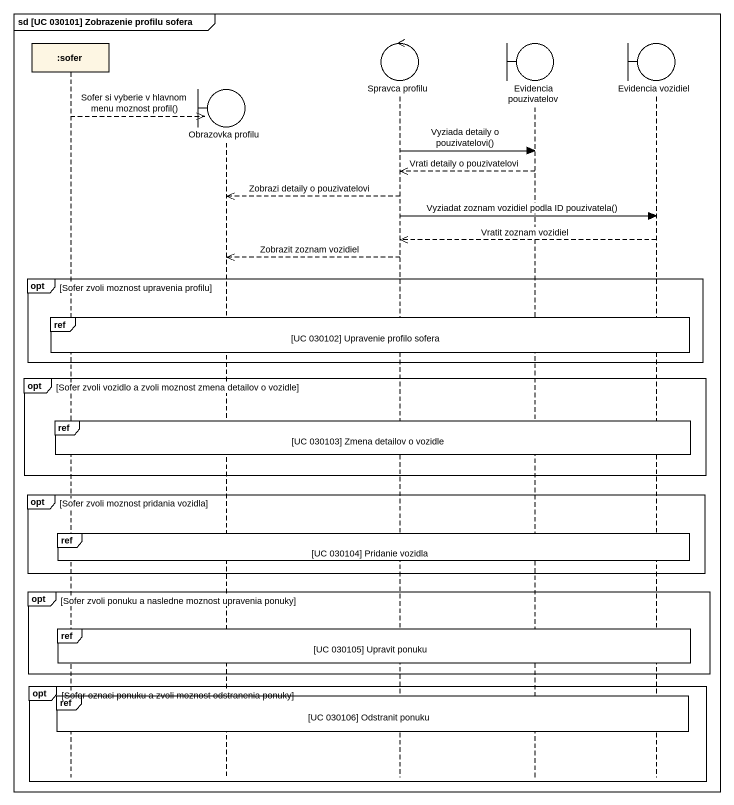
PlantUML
@startuml
mainframe sd [UC 030101] Zobrazenie profilu sofera
hide footbox
participant ":sofer" as sofer
boundary "Obrazovka profilu" as Obrazovka_profilu
control "Spravca profilu" as Spravca_profilu
boundary "Evidencia pouzivatelov" as Evidencia_pouzivatelov
boundary "Evidencia vozidiel" as Evidencia_vozidiel

sofer -->> Obrazovka_profilu ** : Sofer si vyberie v hlavnom menu moznost profil()
Spravca_profilu -> Evidencia_pouzivatelov : Vyziada detaily o pouzivatelovi()
Evidencia_pouzivatelov -->> Spravca_profilu : Vrati detaily o pouzivatelovi
Spravca_profilu -->> Obrazovka_profilu : Zobrazi detaily o pouzivatelovi
Spravca_profilu -> Evidencia_vozidiel : Vyziadat zoznam vozidiel podla ID pouzivatela()
Evidencia_vozidiel -->> Spravca_profilu : Vratit zoznam vozidiel
Spravca_profilu -->> Obrazovka_profilu : Zobrazit zoznam vozidiel
opt Sofer zvoli moznost upravenia profilu
  ref over sofer, Obrazovka_profilu, Spravca_profilu, Evidencia_pouzivatelov, Evidencia_vozidiel : [UC 030102] Upravenie profilo sofera
end
opt Sofer zvoli vozidlo a zvoli moznost zmena detailov o vozidle
  ref over sofer, Obrazovka_profilu, Spravca_profilu, Evidencia_pouzivatelov, Evidencia_vozidiel : [UC 030103] Zmena detailov o vozidle
end
opt Sofer zvoli moznost pridania vozidla
  ref over sofer, Obrazovka_profilu, Spravca_profilu, Evidencia_pouzivatelov, Evidencia_vozidiel : [UC 030104] Pridanie vozidla
end
opt Sofer zvoli ponuku a nasledne moznost upravenia ponuky
  ref over sofer, Obrazovka_profilu, Spravca_profilu, Evidencia_pouzivatelov, Evidencia_vozidiel : [UC 030105] Upravit ponuku
end
opt Sofer oznaci ponuku a zvoli moznost odstranenia ponuky
  ref over sofer, Obrazovka_profilu, Spravca_profilu, Evidencia_pouzivatelov, Evidencia_vozidiel : [UC 030106] Odstranit ponuku
end
@enduml
